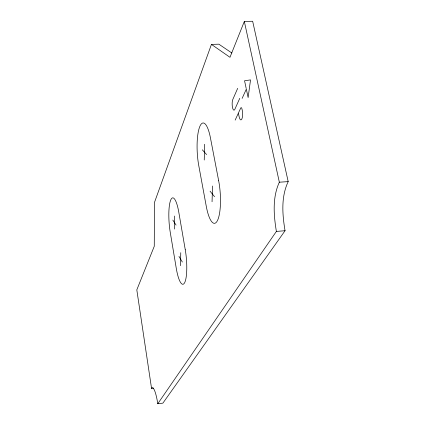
<?xml version="1.0" encoding="UTF-8"?>
<svg xmlns="http://www.w3.org/2000/svg" width="425" height="425" viewBox="0 0 425 425"><rect width="100%" height="100%" fill="white"/><g stroke="black" fill="none" stroke-linecap="round" stroke-linejoin="round"><path stroke-width="0.64" d="M174.34 229.059L174.516 216.028M180.54 265.705L180.758 252.689M204.239 160.012L204.653 144.272M212.054 201.753L212.532 186.017M211.443 44.397L154.466 202.459L154.264 246.282L136.808 289.871L151.539 388.328A20.91 3.729 83.6 0 1 157.771 403.75L162.903 403.128L285.053 230.727C282.338 214.519 280.941 196.881 288.192 181.618L252.657 21.25L244.333 21.441L229.973 57.301L211.443 44.397L218.854 44.179L231.869 53.003M244.333 21.441L279.337 182.203C272.276 197.567 273.711 215.172 276.383 231.413L157.771 403.75M237.681 88.326L232.783 99.53A5.753 1.647 88 0 0 232.486 107.403A5.753 1.647 88 0 0 234.802 109.384L239.764 98.34M242.128 98.398L246.335 89.133L248.126 97.575L250.527 79.9L244.556 80.75L246.208 88.538M235.174 120.11L240.699 108.088A3.193 0.94 87.9 0 1 242.027 109.198L242.208 110.059A6.545 1.918 87.8 0 1 241.836 119.032A6.545 1.918 87.8 0 1 239.126 116.7L238.505 113.703M151.539 388.328L153.409 388.105M276.383 231.413L285.053 230.727M279.337 182.203L288.192 181.618M202.327 149.812L206.598 154.567M210.072 191.176L214.545 196.695M172.821 220.07L176.062 225.085M178.973 256.44L182.352 262.034M218.668 180.758L210.471 138.035A29.128 7.432 86.9 0 0 199.84 126.432A29.128 7.432 86.9 0 0 198.751 165.522L206.279 206.327A29.548 7.735 86.2 0 0 217.526 220.421A29.548 7.735 86.2 0 0 218.668 180.758M185.258 249.709L178.808 212.288A24.762 5.451 85.7 0 0 170.738 199.968A24.762 5.451 85.7 0 0 170.255 232.347L176.263 268.265A25.139 5.621 85.2 0 0 184.753 282.482A25.139 5.621 85.2 0 0 185.258 249.709"/></g></svg>
